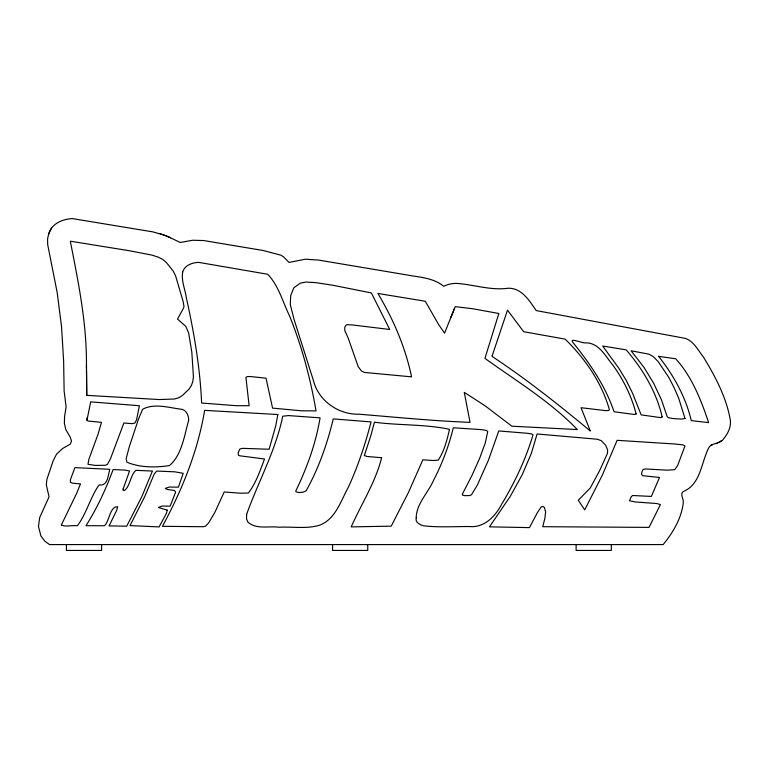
<?xml version="1.0" encoding="UTF-8"?>
<svg xmlns="http://www.w3.org/2000/svg" width="769" height="769" viewBox="0 0 769 769"><rect width="100%" height="100%" fill="white"/><g stroke="black" fill="none" stroke-linecap="round" stroke-linejoin="round"><path stroke-width="1.15" d="M86.964 420.22L90.684 401.87L139.41 405.734L136.565 419.836L134.931 423.037L131.98 423.642L123.876 423.017L110.525 458.641L107.449 464.341L105.391 465.293L95.193 465.399L87.974 464.284L88.896 459.237L98.067 434.177L101.479 422.344L87.993 421.037L86.964 420.22L86.945 417.855M48.649 234.036L47.563 238.967L47.697 244.667L57.185 292.576L61.539 326.614L63.635 361.315L64.125 391.046L66.124 406.868L64.558 416.644L64.385 423.344L65.807 429.583L70.296 437.244L71.517 441.108L70.335 444.107L62.539 448.558L56.589 454.152L53.196 460.746L46.89 479.356L46.342 484.989L49.062 496.841L39.719 517.499L38.45 526.381L40.901 535.926L44.833 541.203L49.533 544.577L663.157 544.577C672.981 532.706 681.68 517.97 683.305 502.417C683.747 498.61 678.921 492.804 684.41 491.007C700.924 483.586 701.405 461.438 709.066 447.241C712.536 442.435 720.726 444.251 723.956 438.34C727.974 433.524 730.992 427.18 730.425 420.768C726.628 397.736 715.372 376.618 703.337 356.912C698.137 350.347 693.936 341.551 685.564 338.427L536.224 310.58C529.428 300.814 521.68 287.712 507.963 288.25C491.843 290.471 476.011 285.347 460.093 283.694C454.556 282.857 448.587 283.828 443.723 286.328C435.206 279.166 423.777 277.609 413.02 275.975L318.51 260.066L305.283 259.211L289.019 262.44L283.492 256.788L280.935 255.193L263.104 250.492L203.679 240.553L192.808 240.255L180.186 242.475L165.816 235.574L152.848 231.873L72.199 218.569C62.433 219.184 51.408 223.712 48.649 234.036L51.638 227.96M451.019 317.097L444.549 333.169L438.695 324.662L425.286 301.246L377.858 293.45C393.372 319.289 405.407 347.29 411.559 376.848L364.525 372.446L361.478 371.023L358.191 366.669L348.165 337.995L344.81 330.641L344.752 327.45L345.973 325.21L347.059 324.681L352.788 324.999L389.72 329.478L371.36 292.941L332.833 285.241L315.819 282.646L305.918 282.05L300.237 283.165L293.873 287.75L290.701 295.507L290.288 304.495L293.998 319.212L313.348 380.299C318.328 400.687 338.302 414.712 359.008 414.212C395.997 417.192 432.985 420.96 470.051 422.344L464.265 392.363L484.989 405.724L511.914 426.209L577.346 429.544C550.22 401.428 516.21 380.886 484.941 358.373L498.841 313.502L472.387 308.686L455.258 306.668L451.019 317.097L454.489 308.331M721.639 440.55L716.468 443.646M710.393 445.434L712.354 444.636M160.154 233.699L170.564 237.698M86.455 364.669C86.734 322.903 78.303 281.839 70.306 241.187L129.557 250.771L151.954 255.116L158.385 257.173L162.865 259.528L166.344 262.508L173.121 270.948L175.601 275.86L183.147 301.554L183.993 306.418L183.608 307.908L177.543 319.087L185.742 326.306L188.645 332.967L191.817 352.144L193.442 376.887L192.721 381.828L191.241 385.798L188.943 389.229L182.32 395.564L178.879 397.698L174.515 399.005L159.154 399.544L86.734 395.353L86.455 364.669L86.493 368.216M86.513 370.571L86.743 395.401M611.307 544.577L611.307 550.431L576.116 550.431L576.116 544.577M367.755 544.577L367.755 550.431L332.573 550.431L332.573 544.577M101.604 544.577L101.604 550.431L66.413 550.431L66.413 544.577M167.229 510.135L166.421 513.365L159.106 526.919L130.019 525.592L144.793 496.466L154.185 474.137L156.674 471.051L174.89 471.83L183.233 473.329L178.389 487.162L169.142 487.056L165.277 488.43L167.623 489.536L174.419 490.459L175.64 492.15L170.132 506.117L161.894 506.089L158.366 507.492L167.229 510.135M246.647 514.288L246.522 518.652L247.743 521.901C255.971 529.803 268.746 525.794 278.993 527.226C292.556 526.496 306.793 529.255 319.952 525.073C335.774 518.873 340.878 500.59 348.453 487.037C357.979 466.081 365.352 444.203 371.052 421.912L333.265 418.913C327.258 443.8 318.616 468.494 306.11 490.853L303.044 492.189L299.045 492.545L296.142 491.862L295.738 491.122C306.937 467.869 315.886 443.463 320.058 417.865L288.481 415.577L282.723 416.221C275.687 450.701 258.336 481.557 246.647 514.288M416.202 517.797C414.981 522.247 419.566 524.545 423.017 525.717C438.311 527.592 453.864 526.486 469.244 526.525C484.191 528.043 495.169 516.537 501.59 504.368C514.711 482.538 525.775 459.324 532.994 434.86L531.639 433.937L526.65 433.216L498.793 430.948L488.305 460.516L477.289 485.201L471.484 494.755L469.619 495.582L464.687 495.64L462.582 495.159L462.323 494.207L472.166 475.011L479.645 458.314L485.258 443.011L487.767 431.486L486.364 430.419L481.365 429.631L453.287 427.775C448.865 446.222 441.964 464.111 433.255 480.971C427.824 493.246 416.471 503.685 416.202 517.797M545.596 511.981L544.865 518.383L542.741 526.707L649.017 527.39L660.427 504.599L656.928 503.541L635.338 501.965L629.475 500.754L631.262 496.649L632.627 495.515L651.362 496.418L659.504 477.453L642.605 475.675L641.461 474.079L642.269 470.859L643.192 469.455L645.633 468.946L667.04 470.167L674.73 469.686L677.566 465.706L684.996 445.914L682.853 444.876L674.99 444.011L617.132 440.32L602.3 475.194L584.709 509.876L578.278 500.215L590.188 488.123L599.58 470.743L607.462 453.354L607.635 450.048L605.712 445.318L601.271 440.647L597.234 439.214L537.118 433.985L531.302 453.508L522.189 474.752L510.145 496.572L489.449 526.842L529.476 527.621L537.396 512.635L541.261 506.809L543.299 506.569L544.481 507.627L545.596 511.981M381.626 457.728C375.532 482.201 361.392 503.935 351.193 526.89L391.229 526.14L408.368 492.621L422.854 459.795L433.235 460.516L438.301 460.141C444.28 450.942 447.116 439.916 449.49 429.323C425.113 424.094 399.178 425.555 374.416 422.181L370.812 435.773L364.314 455.604L367.178 456.478L381.626 457.728M492.227 355.682L492.16 356.441C526.409 379.136 558.736 404.744 590.313 431.005L581.037 407.714L605.636 410.617L608.587 410.521L609.423 409.752C601.704 382.587 585.209 358.71 565.119 339.129L523.66 331.699L507.502 310.157L492.227 355.682M277.83 414.52L275.725 425.939L269.092 449.25L242.571 448.346L239.89 448.99L238.217 452.662L238.332 455.094L239.611 455.767L264.507 459.006C260.124 470.715 255.981 483.009 248.416 493.035L240.764 493.208L224.202 491.987L215.118 511.846L208.86 522.612L205.544 526.207L203.247 526.717L162.432 526.313C182.07 490.084 197.854 451.163 204.631 410.358L277.83 414.52M188.665 420.297C184.272 435.648 181.955 454.844 169.478 465.562C155.742 467.715 139.727 467.677 126.856 462.179L126.164 458.718L129.269 446.789L138.555 418.913L142.611 409.262C154.521 402.812 169.565 407.906 182.388 409.406C186.771 410.877 188.809 416 188.665 420.297M61.357 524.948C64.894 527.313 72.959 524.891 77.381 525.785C86.628 513.365 90.396 497.178 99.076 484.912C107.881 486.498 108.083 475.088 109.784 469.311L74.91 467.629L70.402 479.693L70.412 482.336L72.834 483.23L80.485 483.864L76.746 493.169L61.357 524.948M182.676 272.063C181.138 280.675 185.108 289.221 186.329 297.68C194.009 332.333 200.075 367.524 201.622 403.033L236.612 405.715L249.127 405.715L245.917 377.348L247.531 376.522L250.684 376.57L266.016 378.175L272.572 408.118L301.486 410.8L316.04 410.906C310.455 378.396 301.871 346.358 289.48 315.761C282.742 301.89 278.541 285.539 267.708 274.264L198.594 262.364C192.192 262.652 184.589 265.209 182.676 272.063M123.136 488.978L123.021 490.18L124.491 490.584C130.557 485.402 130.096 475.694 135.863 470.34L152.425 471.041L141.784 496.755L126.702 526.198L109.073 525.9L116.638 510.414L117.619 506.733C109.842 506.04 109.16 522.305 104.411 525.746L85.993 525.708C97.134 508.098 105.93 489.103 113.11 469.561L124.982 470.09L129.557 470.974L123.136 488.978M662.196 416.904L660.936 417.663L641.154 414.885L632.724 393.574L626.245 380.395L618.612 367.938L602.665 346.031L626.149 349.847C642.913 369.13 656.361 391.93 662.196 416.904M636.136 413.953L634.377 414.481L614.056 411.751C605.395 386.009 589.948 363.497 573.02 342.57C568.358 336.822 583.7 343.993 586.007 342.811C599.166 343.022 605.366 356.23 612.778 365.015C623.457 379.636 631.637 396.439 636.136 413.953M684.996 418.471L681.719 419.076L673.442 418.615L668.482 417.74L667.242 416.808L661.513 399.957L653.525 383.049L643.893 367.246L631.089 350.779L648.901 354.163L653.169 356.508L658.12 361.536L668.857 377.512L674.009 387.47L678.633 398.054L684.996 418.471M658.543 356.326C673.163 374.59 685.823 396.996 691.254 420.595L708.634 422.633C701.078 400.015 691.917 376.56 675.672 358.777L658.543 356.326"/></g></svg>
